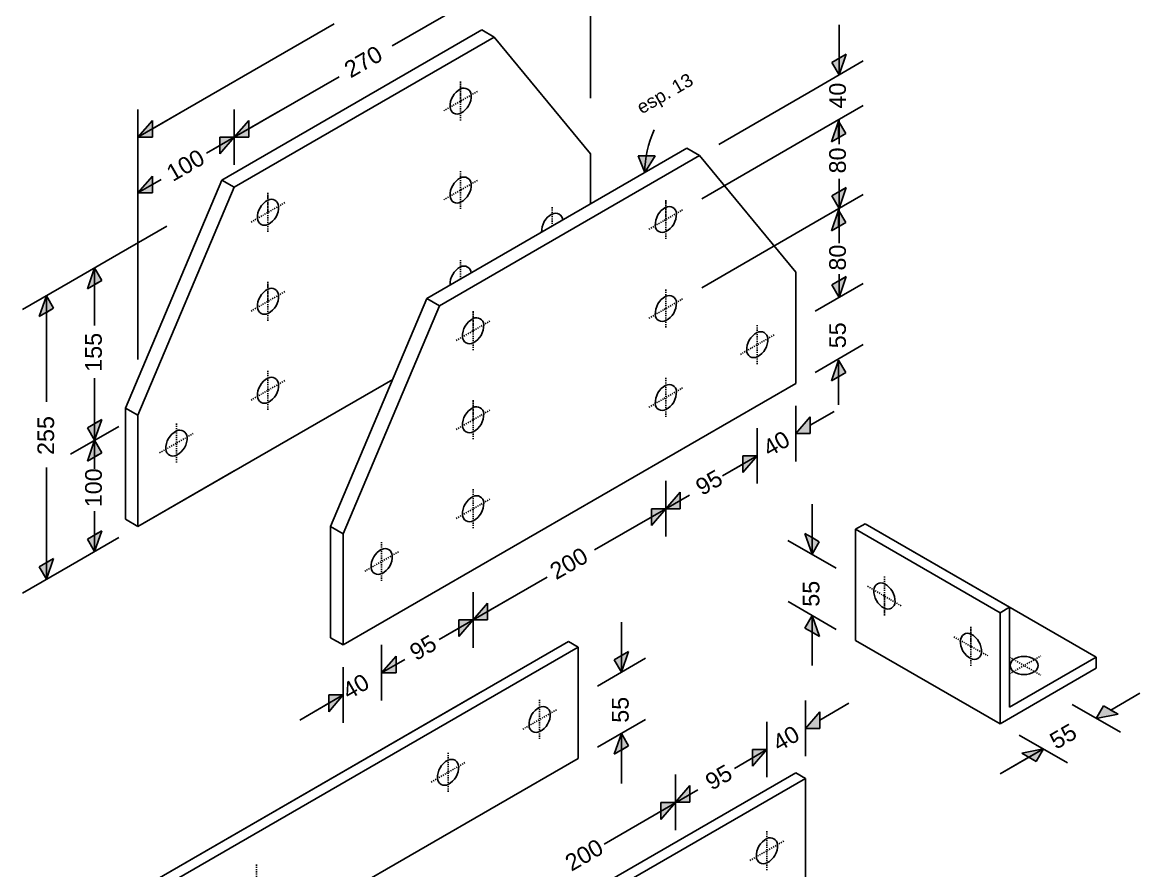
# Model space of a CAD drawing. Header units: metres. Extents: x 27 to 2003, y -349 to 849.
# Drawn here: x 164.9 to 265.3, y -210.2 to -133.9 of the extents above; entities that cross this region are included whole.
import ezdxf

# ---------------------------------------------------------------- set-up
doc = ezdxf.new("R2010")
doc.units = ezdxf.units.M
doc.header["$LTSCALE"] = 0.002
doc.linetypes.add('ACAD_ISO10W100', pattern=[18, 12, -3, 0, -3])
for name, color, linetype in [('COTAS', 2, 'Continuous'), ('eixos pequenos', 4, 'ACAD_ISO10W100'), ('visíveis', 7, 'Continuous')]:
    doc.layers.add(name, color=color, linetype=linetype)
doc.styles.get("Standard").update_dxf_attribs({"font": 'arial.ttf'})

msp = doc.modelspace()

# ---------------------------------------------------------------- hatches: boundary and pattern name
at = {"layer": 'COTAS'}
h = msp.add_hatch(color=256, dxfattribs=at)
h.paths.add_polyline_path([(176.56, -148.5), (175.26, -149.25), (176.56, -149.25)])
h.paths.add_polyline_path([(207.3, -130.75), (206, -130.75), (206, -131.5)])
h.paths.add_polyline_path([(207.3, -130.75), (206, -131.5), (206, -132.25)])
h.paths.add_polyline_path([(208.6, -129.25), (207.3, -130.75), (208.6, -130)])
h.paths.add_polyline_path([(208.6, -130), (207.3, -130.75), (208.6, -130.75)])
h.paths.add_polyline_path([(215.96, -125.75), (214.66, -125.75), (214.66, -126.5)])
h.paths.add_polyline_path([(215.96, -125.75), (214.66, -126.5), (214.66, -127.25)])
h.paths.add_polyline_path([(215.96, -120.75), (214.66, -120.75), (214.66, -121.5)], flags=16)
h.paths.add_polyline_path([(215.96, -120.75), (214.66, -121.5), (214.66, -122.25)])
h = msp.add_hatch(color=256, dxfattribs=at)
h.paths.add_polyline_path([(238.31, -137.15), (237.66, -137.53), (238.31, -138.65)])
h.paths.add_polyline_path([(238.26, -142.8), (237.61, -144.67), (238.26, -144.3)])
h.paths.add_polyline_path([(238.31, -142.88), (238.31, -144.27), (238.91, -143.92)])
h.paths.add_polyline_path([(238.26, -150.8), (237.61, -152.67), (238.26, -152.3)])
h.paths.add_polyline_path([(238.31, -150.88), (238.31, -152.27), (238.91, -151.92)])
h.paths.add_polyline_path([(238.31, -149.15), (237.66, -149.53), (238.31, -150.65)])
h = msp.add_hatch(color=256, dxfattribs=at)
h.paths.add_polyline_path([(238.95, -148.78), (238.31, -149.15), (238.31, -150.65)])
h.paths.add_polyline_path([(238.95, -156.78), (238.31, -157.15), (238.31, -158.65)])
h.paths.add_polyline_path([(238.95, -136.78), (238.31, -137.15), (238.31, -138.65)])
h = msp.add_hatch(color=256, dxfattribs=at)
h.paths.add_polyline_path([(176.56, -143.5), (175.26, -144.25), (176.56, -144.25)])
h.paths.add_polyline_path([(176.56, -143.5), (176.56, -142.75), (175.26, -144.25)])
h.paths.add_polyline_path([(176.56, -147.75), (175.26, -149.25), (176.56, -148.5)])
h.paths.add_polyline_path([(176.56, -148.5), (175.26, -149.25), (176.56, -149.25)], flags=16)
h.paths.add_polyline_path([(183.92, -144.25), (182.62, -144.25), (182.62, -145)])
h.paths.add_polyline_path([(183.92, -144.25), (182.62, -145), (182.62, -145.75)])
h.paths.add_polyline_path([(185.22, -143.5), (183.92, -144.25), (185.22, -144.25)])
h.paths.add_polyline_path([(185.22, -142.75), (183.92, -144.25), (185.22, -143.5)])
h = msp.add_hatch(color=256, dxfattribs=at)
h.paths.add_polyline_path([(220.96, -145.94), (220.25, -145.94), (220.83, -147.43, -0.038411)])
h.paths.add_polyline_path([(221.75, -145.94), (220.96, -145.94, 0.038411), (220.83, -147.43)])
h = msp.add_hatch(color=256, dxfattribs=at)
h.paths.add_polyline_path([(171.36, -156), (170.71, -157.88), (171.36, -157.5)])
h.paths.add_polyline_path([(172.01, -157.13), (171.36, -156), (171.36, -157.5)])
h.paths.add_polyline_path([(167.03, -158.5), (166.38, -160.38), (167.03, -160)])
h.paths.add_polyline_path([(167.03, -158.5), (167.03, -160), (167.68, -159.63)])
h.paths.add_polyline_path([(171.36, -170), (170.71, -170.38), (171.36, -171.5)])
h.paths.add_polyline_path([(172.01, -169.63), (171.36, -170), (171.36, -171.5)])
h.paths.add_polyline_path([(172.01, -172.63), (171.36, -171.5), (171.36, -173)])
h.paths.add_polyline_path([(171.36, -171.5), (170.71, -173.38), (171.36, -173)])
h.paths.add_polyline_path([(171.36, -180), (170.71, -180.38), (171.36, -181.5)])
h.paths.add_polyline_path([(172.01, -179.63), (171.36, -180), (171.36, -181.5)])
h.paths.add_polyline_path([(167.03, -182.5), (166.38, -182.88), (167.03, -184)])
h.paths.add_polyline_path([(167.68, -182.13), (167.03, -182.5), (167.03, -184)])
h = msp.add_hatch(color=256, dxfattribs=at)
h.paths.add_polyline_path([(238.26, -164.3), (237.61, -166.17), (238.26, -165.8)])
h.paths.add_polyline_path([(238.26, -164.3), (238.26, -165.8), (238.91, -165.42)])
h.paths.add_polyline_path([(238.31, -157.15), (237.66, -157.53), (238.31, -158.65)])
h = msp.add_hatch(color=256, dxfattribs=at)
h.paths.add_polyline_path([(235.71, -169.4), (234.41, -170.9), (235.71, -170.15)])
h.paths.add_polyline_path([(235.71, -170.15), (234.41, -170.9), (235.71, -170.9)], flags=16)
h.paths.add_polyline_path([(230.94, -172.9), (229.65, -172.9), (229.65, -173.65)])
h.paths.add_polyline_path([(230.94, -172.9), (229.65, -173.65), (229.65, -174.4)])
h.paths.add_polyline_path([(222.72, -177.65), (221.42, -177.65), (221.42, -178.4)], flags=16)
h.paths.add_polyline_path([(222.72, -177.65), (221.42, -178.4), (221.42, -179.15)])
h.paths.add_polyline_path([(224.02, -176.15), (222.72, -177.65), (224.02, -176.9)])
h.paths.add_polyline_path([(224.02, -176.9), (222.72, -177.65), (224.02, -177.65)], flags=16)
h = msp.add_hatch(color=256, dxfattribs=at)
h.paths.add_polyline_path([(235.71, -170.15), (234.41, -170.9), (235.71, -170.9)])
h.paths.add_polyline_path([(224.02, -176.9), (222.72, -177.65), (224.02, -177.65)])
h.paths.add_polyline_path([(206.7, -186.15), (205.4, -187.65), (206.7, -186.9)])
h = msp.add_hatch(color=256, dxfattribs=at)
h.paths.add_polyline_path([(235.87, -180.25), (235.22, -179.88), (235.87, -181.75)])
h.paths.add_polyline_path([(235.87, -180.25), (235.87, -181.75), (236.52, -180.63)])
h.paths.add_polyline_path([(235.88, -187.25), (235.23, -188.38), (235.88, -188.75)])
h.paths.add_polyline_path([(235.88, -187.25), (235.88, -188.75), (236.53, -189.13)])
h = msp.add_hatch(color=256, dxfattribs=at)
h.paths.add_polyline_path([(206.7, -186.9), (205.4, -187.65), (206.7, -187.65)])
h.paths.add_polyline_path([(205.4, -187.65), (204.1, -187.65), (204.1, -188.4)], flags=16)
h.paths.add_polyline_path([(205.4, -187.65), (204.1, -188.4), (204.1, -189.15)])
h.paths.add_polyline_path([(198.47, -190.9), (197.17, -192.4), (198.47, -191.65)])
h.paths.add_polyline_path([(198.47, -191.65), (197.17, -192.4), (198.47, -192.4)])
h = msp.add_hatch(color=256, dxfattribs=at)
h.paths.add_polyline_path([(218.73, -190.85), (218.08, -191.23), (218.73, -192.35)])
h.paths.add_polyline_path([(219.38, -190.48), (218.73, -190.85), (218.73, -192.35)])
h.paths.add_polyline_path([(218.73, -197.85), (218.73, -199.35), (219.38, -198.98)])
h.paths.add_polyline_path([(218.73, -197.85), (218.08, -199.73), (218.73, -199.35)])
h = msp.add_hatch(color=256, dxfattribs=at)
h.paths.add_polyline_path([(193.7, -194.4), (192.41, -194.4), (192.41, -195.15)])
h.paths.add_polyline_path([(193.7, -194.4), (192.41, -195.15), (192.41, -195.9)])
h.paths.add_polyline_path([(198.47, -191.65), (197.17, -192.4), (198.47, -192.4)])
h = msp.add_hatch(color=256, dxfattribs=at)
h.paths.add_polyline_path([(262.08, -195.38), (261.43, -196.5), (263.38, -196.13)])
h.paths.add_polyline_path([(256.67, -199.25), (254.72, -199.63), (255.37, -200)])
h = msp.add_hatch(color=256, dxfattribs=at)
h.paths.add_polyline_path([(194.57, -220.9), (193.27, -220.9), (193.27, -221.65), (193.27, -222.4)])
h.paths.add_polyline_path([(199.42, -217.35), (198.12, -218.85), (199.42, -218.85)])
h.paths.add_polyline_path([(206.35, -214.1), (205.05, -214.1), (205.05, -214.85), (205.05, -215.6)])
h.paths.add_polyline_path([(207.65, -212.58), (206.35, -214.08), (207.65, -214.08)])
h.paths.add_polyline_path([(223.58, -204.08), (222.28, -204.08), (222.28, -204.83), (222.28, -205.58)])
h.paths.add_polyline_path([(224.88, -202.55), (223.58, -204.05), (224.88, -204.05)])
h.paths.add_polyline_path([(231.81, -199.3), (230.51, -199.3), (230.51, -200.05), (230.51, -200.8)])
h.paths.add_polyline_path([(236.57, -195.9), (235.27, -197.4), (236.57, -197.4)])
msp.add_hatch(color=256, dxfattribs=at).paths.add_polyline_path([(256.67, -199.25), (255.37, -200), (256.02, -200.38)])

# ---------------------------------------------------------------- linework, layer by layer
for p, q in [((215.96, -140.75), (215.96, -130.25)), ((198.13, -136.05), (207.3, -130.75)), ((175.26, -144.25), (192.91, -134.06)), ((238.31, -134.15), (238.31, -137.15)), ((236.14, -139.9), (240.47, -137.4)), ((238.95, -136.78), (237.66, -137.53)), ((238.31, -138.65), (237.66, -137.53)), ((238.95, -136.78), (238.31, -138.65)), ((238.31, -138.65), (238.95, -136.78)), ((238.31, -137.15), (238.95, -136.78)), ((238.31, -137.15), (238.31, -138.65)), ((183.92, -144.25), (193.34, -138.82)), ((227.48, -144.9), (236.14, -139.9)), ((236.14, -143.9), (240.47, -141.4)), ((175.26, -146.75), (175.26, -141.75)), ((179.16, -142), (175.26, -144.25)), ((179.16, -142), (176.56, -143.5)), ((183.92, -146.75), (183.92, -141.75)), ((187.82, -142), (183.92, -144.25)), ((187.82, -142), (185.22, -143.5)), ((176.56, -142.75), (175.26, -144.25)), ((176.56, -143.5), (176.56, -142.75)), ((176.56, -142.75), (176.56, -144.25)), ((185.22, -142.75), (183.92, -144.25)), ((185.22, -143.5), (185.22, -142.75)), ((185.22, -142.75), (185.22, -144.25)), ((237.61, -144.67), (238.26, -142.8)), ((238.26, -142.8), (238.91, -143.92)), ((238.26, -144.3), (238.26, -142.8)), ((238.31, -144.88), (238.31, -142.65)), ((176.56, -144.25), (175.26, -144.25)), ((183.92, -144.25), (181.41, -145.7)), ((182.62, -145.75), (183.92, -144.25)), ((182.62, -144.25), (182.62, -145.75)), ((182.62, -145), (182.62, -144.25)), ((183.92, -144.25), (182.62, -144.25)), ((185.22, -144.25), (183.92, -144.25)), ((225.96, -149.78), (236.14, -143.9)), ((238.91, -143.92), (237.61, -144.67)), ((238.91, -143.92), (237.61, -144.67)), ((238.26, -144.3), (238.91, -143.92)), ((181.41, -145.7), (182.62, -145)), ((221, -145.94), (220.25, -145.94)), ((220.25, -145.94), (221.75, -145.94)), ((220.83, -147.43), (220.25, -145.94)), ((221.75, -145.94), (220.83, -147.43)), ((175.26, -151.75), (175.26, -146.75)), ((176.56, -147.75), (175.26, -149.25)), ((177.36, -148.04), (175.26, -149.25)), ((177.36, -148.04), (175.26, -149.25)), ((176.56, -148.5), (176.56, -147.75)), ((176.56, -147.75), (176.56, -149.25)), ((177.36, -148.04), (176.56, -148.5)), ((238.31, -153.77), (238.31, -148)), ((176.56, -149.25), (175.26, -149.25)), ((236.14, -151.9), (240.47, -149.4)), ((238.95, -148.78), (237.66, -149.53)), ((238.31, -150.65), (237.66, -149.53)), ((238.95, -148.78), (238.31, -150.65)), ((238.31, -150.65), (238.95, -148.78)), ((238.31, -149.15), (238.95, -148.78)), ((238.31, -149.15), (238.31, -150.65)), ((237.61, -152.67), (238.26, -150.8)), ((238.26, -150.8), (238.91, -151.92)), ((238.26, -152.3), (238.26, -150.8)), ((177.86, -152.25), (173.53, -154.75)), ((175.26, -153.75), (175.26, -151.75)), ((225.96, -157.78), (236.14, -151.9)), ((238.91, -151.92), (237.61, -152.67)), ((238.91, -151.92), (237.61, -152.67)), ((238.26, -152.3), (238.91, -151.92)), ((175.26, -164.25), (175.26, -153.75)), ((173.53, -154.75), (169.2, -157.25)), ((170.71, -157.88), (171.36, -156)), ((171.36, -156), (171.36, -161.19)), ((171.36, -156), (172.01, -157.13)), ((171.36, -157.5), (171.36, -156)), ((238.31, -158.65), (238.31, -156.56)), ((169.2, -157.25), (164.87, -159.75)), ((172.01, -157.13), (170.71, -157.88)), ((172.01, -157.13), (170.71, -157.88)), ((171.36, -157.5), (172.01, -157.13)), ((236.14, -159.9), (240.47, -157.4)), ((238.95, -156.78), (237.66, -157.53)), ((238.31, -158.65), (237.66, -157.53)), ((238.95, -156.78), (238.31, -158.65)), ((238.31, -158.65), (238.95, -156.78)), ((238.31, -157.15), (238.95, -156.78)), ((238.31, -157.15), (238.31, -158.65)), ((166.38, -160.38), (167.03, -158.5)), ((167.03, -158.5), (167.03, -168.04)), ((167.03, -158.5), (167.68, -159.63)), ((167.03, -160), (167.03, -158.5)), ((167.68, -159.63), (166.38, -160.38)), ((167.68, -159.63), (166.38, -160.38)), ((167.03, -160), (167.68, -159.63)), ((236.14, -165.4), (240.47, -162.9)), ((237.61, -166.17), (238.26, -164.3)), ((238.26, -164.3), (238.91, -165.42)), ((238.26, -165.8), (238.26, -164.3)), ((238.91, -165.42), (237.61, -166.17)), ((238.91, -165.42), (237.61, -166.17)), ((238.26, -165.8), (238.91, -165.42)), ((171.36, -165.93), (171.36, -171.5)), ((238.26, -165.8), (238.26, -168.3)), ((234.41, -168.4), (234.41, -173.4)), ((172.01, -169.63), (170.71, -170.38)), ((172.01, -169.63), (171.36, -171.5)), ((171.36, -171.5), (172.01, -169.63)), ((171.36, -170), (172.01, -169.63)), ((235.71, -169.4), (234.41, -170.9)), ((235.71, -170.15), (237.87, -168.9)), ((235.71, -169.4), (235.71, -170.9)), ((235.71, -170.15), (235.71, -169.4)), ((173.53, -170.25), (169.2, -172.75)), ((171.36, -171.5), (170.71, -170.38)), ((171.36, -170), (171.36, -171.5)), ((230.94, -170.4), (230.94, -175.4)), ((170.71, -173.38), (171.36, -171.5)), ((171.36, -171.5), (171.36, -174.08)), ((171.36, -171.5), (172.01, -172.63)), ((171.36, -173), (171.36, -171.5)), ((235.71, -170.9), (234.41, -170.9)), ((172.01, -172.63), (170.71, -173.38)), ((172.01, -172.63), (170.71, -173.38)), ((171.36, -173), (172.01, -172.63)), ((227.83, -174.7), (230.94, -172.9)), ((227.83, -174.7), (230.94, -172.9)), ((227.83, -174.7), (229.65, -173.65)), ((230.94, -172.9), (229.65, -172.9)), ((229.65, -174.4), (230.94, -172.9)), ((229.65, -172.9), (229.65, -174.4)), ((229.65, -173.65), (229.65, -172.9)), ((167.03, -173.95), (167.03, -184)), ((222.72, -175.15), (222.72, -180.15)), ((224.02, -176.15), (222.72, -177.65)), ((222.72, -177.65), (224.85, -176.42)), ((224.85, -176.42), (222.72, -177.65)), ((224.02, -176.15), (224.02, -177.65)), ((224.02, -176.9), (224.02, -176.15)), ((224.85, -176.42), (224.02, -176.9)), ((222.72, -177.65), (216.31, -181.36)), ((222.72, -177.65), (221.42, -177.65)), ((221.42, -179.15), (222.72, -177.65)), ((221.42, -177.65), (221.42, -179.15)), ((221.42, -178.4), (221.42, -177.65)), ((224.02, -177.65), (222.72, -177.65)), ((235.87, -180.25), (235.87, -177.25)), ((171.36, -177.86), (171.36, -181.5)), ((172.01, -179.63), (170.71, -180.38)), ((172.01, -179.63), (171.36, -181.5)), ((171.36, -181.5), (172.01, -179.63)), ((171.36, -180), (172.01, -179.63)), ((173.53, -180.25), (169.2, -182.75)), ((171.36, -181.5), (170.71, -180.38)), ((171.36, -180), (171.36, -181.5)), ((238.03, -183), (233.7, -180.5)), ((235.22, -179.88), (235.87, -181.75)), ((235.87, -180.25), (235.22, -179.88)), ((235.87, -180.25), (236.52, -180.63)), ((235.87, -180.25), (235.87, -181.75)), ((235.87, -181.75), (236.52, -180.63)), ((169.2, -182.75), (164.87, -185.25)), ((167.68, -182.13), (166.38, -182.88)), ((167.68, -182.13), (167.03, -184)), ((167.03, -184), (167.68, -182.13)), ((167.03, -182.5), (167.68, -182.13)), ((167.03, -182.5), (167.03, -184)), ((167.03, -184), (166.38, -182.88)), ((212.06, -183.81), (209.29, -185.4)), ((205.4, -185.15), (205.4, -190.15)), ((209.29, -185.4), (205.4, -187.65)), ((209.29, -185.4), (206.7, -186.9)), ((206.7, -186.15), (205.4, -187.65)), ((206.7, -186.15), (206.7, -187.65)), ((206.7, -186.9), (206.7, -186.15)), ((238.05, -188.5), (233.72, -186)), ((202.33, -189.42), (205.4, -187.65)), ((202.33, -189.42), (205.4, -187.65)), ((205.4, -187.65), (204.1, -187.65)), ((204.1, -189.15), (205.4, -187.65)), ((204.1, -187.65), (204.1, -189.15)), ((204.1, -188.4), (204.1, -187.65)), ((206.7, -187.65), (205.4, -187.65)), ((218.73, -187.85), (218.73, -190.85)), ((235.88, -187.25), (235.23, -188.38)), ((235.88, -187.25), (236.53, -189.13)), ((235.88, -188.75), (235.88, -187.25)), ((202.33, -189.42), (204.1, -188.4)), ((235.88, -188.75), (235.23, -188.38)), ((235.88, -188.75), (236.53, -189.13)), ((235.88, -191.75), (235.88, -188.75)), ((197.17, -189.9), (197.17, -194.9)), ((219.38, -190.48), (218.08, -191.23)), ((218.73, -190.85), (219.38, -190.48)), ((218.73, -192.35), (219.38, -190.48)), ((219.38, -190.48), (218.73, -192.35)), ((218.73, -190.85), (218.73, -192.35)), ((198.47, -190.9), (197.17, -192.4)), ((197.17, -192.4), (199.26, -191.2)), ((199.26, -191.2), (197.17, -192.4)), ((198.47, -190.9), (198.47, -192.4)), ((198.47, -191.65), (198.47, -190.9)), ((199.26, -191.2), (198.47, -191.65)), ((220.9, -191.1), (216.57, -193.6)), ((218.73, -192.35), (218.08, -191.23)), ((193.7, -191.9), (193.7, -196.9)), ((198.47, -192.4), (197.17, -192.4)), ((189.81, -196.65), (193.7, -194.4)), ((193.7, -194.4), (192.41, -194.4)), ((192.41, -195.9), (193.7, -194.4)), ((192.41, -194.4), (192.41, -195.9)), ((192.41, -195.15), (192.41, -194.4)), ((262.73, -195.75), (265.33, -194.25)), ((189.81, -196.65), (192.41, -195.15)), ((235.27, -199.9), (235.27, -194.9)), ((239.17, -195.15), (236.57, -196.65)), ((259.26, -195.25), (263.59, -197.75)), ((262.08, -195.38), (261.43, -196.5)), ((263.38, -196.13), (262.08, -195.38)), ((262.73, -195.75), (263.38, -196.13)), ((216.57, -199.1), (220.9, -196.6)), ((231.81, -201.8), (231.81, -196.8)), ((236.57, -195.9), (235.27, -197.4)), ((236.57, -195.9), (236.57, -197.4)), ((236.57, -196.65), (236.57, -195.9)), ((261.43, -196.5), (263.38, -196.13)), ((218.08, -199.73), (218.73, -197.85)), ((218.73, -199.35), (218.73, -197.85)), ((218.73, -197.85), (219.38, -198.98)), ((236.57, -197.4), (235.27, -197.4)), ((254.5, -198), (258.83, -200.5)), ((219.38, -198.98), (218.08, -199.73)), ((219.38, -198.98), (218.08, -199.73)), ((218.73, -199.35), (219.38, -198.98)), ((218.73, -202.35), (218.73, -199.35)), ((231.81, -199.3), (228.89, -201)), ((231.81, -199.3), (230.51, -199.3)), ((230.51, -199.3), (230.51, -200.8)), ((230.51, -200.05), (230.51, -199.3)), ((230.51, -200.8), (231.81, -199.3)), ((252.77, -201.5), (256.67, -199.25)), ((254.72, -199.63), (256.67, -199.25)), ((256.02, -200.38), (254.72, -199.63)), ((256.67, -199.25), (255.37, -200)), ((256.67, -199.25), (256.02, -200.38)), ((252.77, -201.5), (255.37, -200)), ((255.37, -200), (256.02, -200.38)), ((223.58, -206.55), (223.58, -201.55)), ((225.59, -202.92), (217.18, -207.8)), ((224.88, -202.55), (223.58, -204.05)), ((224.88, -202.55), (224.88, -204.05)), ((224.88, -203.3), (224.88, -202.55)), ((223.58, -204.08), (222.28, -204.08)), ((222.28, -204.08), (222.28, -205.58)), ((222.28, -204.83), (222.28, -204.08)), ((222.28, -205.58), (223.58, -204.08)), ((224.88, -204.05), (223.58, -204.05))]:
    msp.add_line(p, q, dxfattribs=at)
msp.add_arc((230.58, -147.55), 9.75, 156.0007, 179.2948, dxfattribs=at)
at = {"layer": 'eixos pequenos'}
for p, q in [((204.27, -139.25), (204.27, -142.75)), ((204.27, -141), (204.27, -139.25)), ((202.75, -141.88), (205.79, -140.13)), ((204.27, -149), (204.27, -147.25)), ((202.75, -149.88), (205.79, -148.13)), ((186.95, -149.25), (186.95, -152.75)), ((186.95, -151), (186.95, -149.25)), ((204.27, -149), (204.27, -150.75)), ((188.47, -150.13), (185.43, -151.88)), ((212.5, -152.25), (212.5, -150.5)), ((222.72, -151.65), (222.72, -149.9)), ((222.72, -149.9), (222.72, -153.4)), ((221.2, -152.53), (224.23, -150.78)), ((204.27, -157), (204.27, -155.25)), ((186.95, -157.25), (186.95, -160.75)), ((186.95, -159), (186.95, -157.25)), ((185.43, -159.88), (188.47, -158.13)), ((222.72, -159.65), (222.72, -157.9)), ((221.2, -160.53), (224.23, -158.78)), ((222.72, -159.65), (222.72, -161.4)), ((205.4, -161.65), (205.4, -159.9)), ((205.4, -159.9), (205.4, -163.4)), ((206.91, -160.78), (203.88, -162.53)), ((230.94, -161.15), (230.94, -164.65)), ((229.43, -163.78), (232.46, -162.03)), ((186.95, -165.25), (186.95, -168.75)), ((185.43, -167.88), (188.47, -166.13)), ((222.72, -165.9), (222.72, -169.4)), ((221.2, -168.53), (224.23, -166.78)), ((205.4, -169.65), (205.4, -167.9)), ((205.4, -167.9), (205.4, -171.4)), ((203.88, -170.53), (206.91, -168.78)), ((178.72, -170), (178.72, -173.5)), ((177.21, -172.63), (180.24, -170.88)), ((203.88, -178.53), (206.91, -176.78)), ((205.4, -175.9), (205.4, -179.4)), ((197.17, -180.65), (197.17, -184.15)), ((195.65, -183.28), (198.68, -181.53)), ((242.38, -184.25), (242.38, -183.75)), ((240.86, -184.63), (243.89, -186.38)), ((242.38, -187.25), (242.38, -184.25)), ((242.38, -185.5), (242.38, -187.25)), ((250.16, -190.03), (250.16, -188.28)), ((250.16, -188.28), (250.16, -191.78)), ((248.63, -189.18), (251.69, -190.88)), ((253.63, -192.5), (256.45, -190.88)), ((253.63, -191), (256.45, -192.63)), ((211.37, -194.85), (211.37, -198.35)), ((209.86, -197.48), (212.89, -195.73)), ((203.14, -199.6), (203.14, -203.1)), ((201.63, -202.23), (204.66, -200.48)), ((231.81, -206.65), (231.81, -210.15)), ((230.29, -209.28), (233.33, -207.53)), ((185.91, -209.65), (185.91, -213.15))]:
    msp.add_line(p, q, dxfattribs=at)
at = {"layer": 'visíveis'}
for p, q in [((182.79, -148.1), (206.18, -134.6)), ((206.18, -134.6), (207.3, -135.25)), ((207.3, -135.25), (183.92, -148.75)), ((215.96, -145.75), (207.3, -135.25)), ((201.24, -158.75), (224.62, -145.25)), ((224.62, -145.25), (225.75, -145.9)), ((225.75, -145.9), (202.37, -159.4)), ((215.96, -145.75), (215.96, -150.25)), ((234.41, -156.4), (225.75, -145.9)), ((174.13, -168.6), (182.79, -148.1)), ((183.92, -148.75), (182.79, -148.1)), ((175.26, -169.25), (183.92, -148.75)), ((234.41, -166.4), (234.41, -156.4)), ((192.58, -179.25), (201.24, -158.75)), ((193.7, -179.9), (202.37, -159.4)), ((202.37, -159.4), (201.24, -158.75)), ((175.26, -179.25), (198.17, -166.03)), ((193.7, -189.9), (234.41, -166.4)), ((174.13, -178.6), (174.13, -168.6)), ((174.13, -168.6), (175.26, -169.25)), ((175.26, -179.25), (175.26, -169.25)), ((183.92, -174.25), (175.26, -179.25)), ((175.26, -179.25), (174.13, -178.6)), ((192.58, -189.25), (192.58, -179.25)), ((193.7, -179.9), (192.58, -179.25)), ((239.78, -179.5), (240.64, -179)), ((252.77, -187), (239.78, -179.5)), ((239.78, -179.5), (239.78, -189.5)), ((240.64, -179), (253.63, -186.5)), ((261.43, -191), (240.64, -179)), ((193.7, -179.9), (193.7, -189.9)), ((252.77, -187), (253.63, -186.5)), ((253.63, -186.5), (253.63, -195.5)), ((252.77, -197), (252.77, -187)), ((213.97, -189.6), (173.27, -213.1)), ((193.7, -189.9), (192.58, -189.25)), ((214.84, -190.1), (213.97, -189.6)), ((239.78, -189.5), (252.77, -197)), ((174.13, -213.6), (214.84, -190.1)), ((214.84, -190.1), (214.84, -200.1)), ((253.63, -195.5), (261.43, -191)), ((261.43, -191), (261.43, -192)), ((261.43, -192), (252.77, -197)), ((165.47, -217.6), (206.18, -194.1)), ((214.84, -200.1), (174.13, -223.6)), ((193.7, -224.9), (234.41, -201.4)), ((235.27, -201.9), (194.57, -225.4)), ((234.41, -201.4), (235.27, -201.9)), ((235.27, -201.9), (235.27, -210.9))]:
    msp.add_line(p, q, dxfattribs=at)
for centre, radius, start, end in [((205.1, -141.48), 1.78, 117.6959, 182.3041), ((204.57, -140.49), 0.655, 2.8478, 117.1522), ((203.49, -140.54), 1.74, 296.8047, 2.724), ((203.96, -141.53), 0.64, 182.1309, 299.2831), ((205.1, -149.48), 1.78, 117.6959, 182.3041), ((204.57, -148.49), 0.655, 2.8478, 117.1522), ((203.49, -148.54), 1.74, 296.8047, 2.724), ((203.96, -149.53), 0.64, 182.1309, 299.2831), ((187.78, -151.48), 1.78, 117.6959, 182.3041), ((187.25, -150.49), 0.655, 2.8478, 117.1522), ((186.17, -150.54), 1.74, 296.8047, 2.724), ((223.55, -152.13), 1.78, 117.6959, 182.3041), ((223.02, -151.14), 0.655, 2.8478, 117.1522), ((186.64, -151.53), 0.64, 182.1309, 299.2831), ((213.33, -152.73), 1.78, 117.6959, 182.3041), ((212.8, -151.74), 0.655, 2.8478, 117.1522), ((221.93, -151.19), 1.74, 296.8047, 2.724), ((222.4, -152.18), 0.64, 182.1309, 299.2831), ((205.1, -157.48), 1.78, 117.6959, 182.3041), ((204.57, -156.49), 0.655, 2.8478, 117.1522), ((187.78, -159.48), 1.78, 117.6959, 182.3041), ((187.25, -158.49), 0.655, 2.8478, 117.1522), ((186.17, -158.54), 1.74, 296.8047, 2.724), ((223.55, -160.13), 1.78, 117.6959, 182.3041), ((223.02, -159.14), 0.655, 2.8478, 117.1522), ((186.64, -159.53), 0.64, 182.1309, 299.2831), ((221.93, -159.19), 1.74, 296.8047, 2.724), ((206.22, -162.13), 1.78, 117.6959, 182.3041), ((205.7, -161.14), 0.655, 2.8478, 117.1522), ((222.4, -160.18), 0.64, 182.1309, 299.2831), ((204.61, -161.19), 1.74, 296.8047, 2.724), ((231.24, -162.39), 0.655, 2.8478, 117.1522), ((205.08, -162.18), 0.64, 182.1309, 299.2831), ((231.77, -163.38), 1.78, 117.6959, 182.3041), ((230.16, -162.44), 1.74, 296.8047, 2.724), ((230.63, -163.43), 0.64, 182.1309, 299.2831), ((187.78, -167.48), 1.78, 117.6959, 182.3041), ((187.25, -166.49), 0.655, 2.8478, 117.1522), ((186.17, -166.54), 1.74, 296.8047, 2.724), ((223.55, -168.13), 1.78, 117.6959, 182.3041), ((223.02, -167.14), 0.655, 2.8478, 117.1522), ((186.64, -167.53), 0.64, 182.1309, 299.2831), ((221.93, -167.19), 1.74, 296.8047, 2.724), ((206.22, -170.13), 1.78, 117.6959, 182.3041), ((205.7, -169.14), 0.655, 2.8478, 117.1522), ((222.4, -168.18), 0.64, 182.1309, 299.2831), ((204.61, -169.19), 1.74, 296.8047, 2.724), ((179.55, -172.23), 1.78, 117.6959, 182.3041), ((179.02, -171.24), 0.655, 2.8478, 117.1522), ((205.08, -170.18), 0.64, 182.1309, 299.2831), ((177.94, -171.29), 1.74, 296.8047, 2.724), ((178.41, -172.28), 0.64, 182.1309, 299.2831), ((206.22, -178.13), 1.78, 117.6959, 182.3041), ((205.7, -177.14), 0.655, 2.8478, 117.1522), ((204.61, -177.19), 1.74, 296.8047, 2.724), ((205.08, -178.18), 0.64, 182.1309, 299.2831), ((198, -182.88), 1.78, 117.6959, 182.3041), ((197.47, -181.89), 0.655, 2.8478, 117.1522), ((196.39, -181.94), 1.74, 296.8047, 2.724), ((196.86, -182.93), 0.64, 182.1309, 299.2831), ((242.08, -184.97), 0.644, 62.3291, 180.4799), ((241.53, -186), 1.81, 358.9037, 62.0473), ((243.22, -185), 1.81, 178.9037, 242.0473), ((242.67, -186.01), 0.664, 243.2755, 357.6754), ((249.86, -189.5), 0.644, 62.3291, 180.4799), ((251, -189.53), 1.81, 178.9037, 242.0473), ((249.31, -190.53), 1.81, 358.9037, 62.0473), ((250.45, -190.54), 0.664, 243.2755, 357.6754), ((254.34, -191.75), 0.656, 123.265, 236.8618), ((254.93, -192.72), 1.79, 57.9452, 122.186), ((255.53, -191.75), 0.656, 303.2792, 56.8761), ((254.93, -190.78), 1.79, 237.9513, 302.1821), ((212.2, -197.08), 1.78, 117.6959, 182.3041), ((211.67, -196.09), 0.655, 2.8478, 117.1522), ((210.59, -196.14), 1.74, 296.8047, 2.724), ((211.06, -197.13), 0.64, 182.1309, 299.2831), ((203.97, -201.83), 1.78, 117.6959, 182.3041), ((203.44, -200.84), 0.655, 2.8478, 117.1522), ((202.36, -200.89), 1.74, 296.8047, 2.724), ((202.83, -201.88), 0.64, 182.1309, 299.2831), ((232.64, -208.88), 1.78, 117.6959, 182.3041), ((232.11, -207.89), 0.655, 2.8478, 117.1522), ((231.03, -207.94), 1.74, 296.8047, 2.724), ((231.5, -208.93), 0.64, 182.1309, 299.2831)]:
    msp.add_arc(centre, radius, start, end, dxfattribs=at)

# ---------------------------------------------------------------- texts
at = {"layer": 'COTAS'}
for s, height, rotation, p in [('270', 1.5, 30, (194.38, -138.98)), ('esp. 13', 1.2, 30, (220.55, -142.21)), (' 55        80           80      40', 1.5, 90, (238.91, -163.81)), ('100', 1.5, 30, (178.39, -148.29)), ('155', 1.5, 90, (172.01, -165.34)), ('255', 1.5, 90, (167.72, -172.82)), (' 40        95                     200                    95        40', 1.5, 30, (193.7, -195.15)), ('100', 1.5, 90, (172.01, -177.52)), ('  55', 1.5, 90, (236.53, -187.63)), (' 55', 1.5, 90, (219.38, -197.48)), (' 40         95                     200                   95        40', 1.5, 30, (194.57, -221.65)), (' 55', 1.5, 30, (257.31, -199.63))]:
    msp.add_text(s, height=height, rotation=rotation, dxfattribs=at).set_placement(p)

doc.saveas('drawing.dxf')
